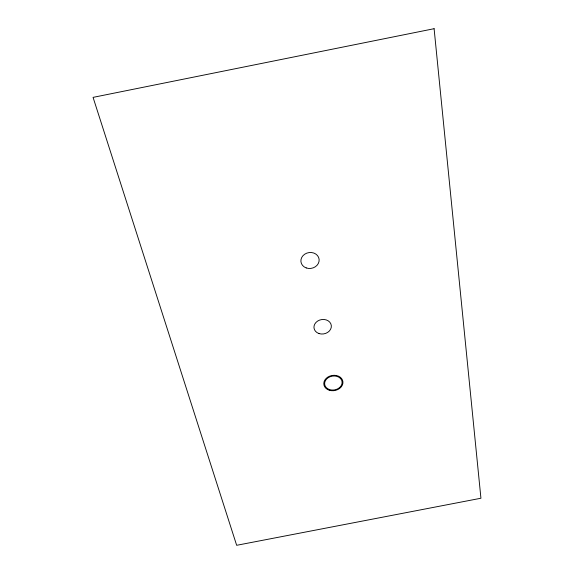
<?xml version="1.0" encoding="UTF-8"?>
<svg xmlns="http://www.w3.org/2000/svg" width="574" height="574" viewBox="0 0 574 574"><rect width="100%" height="100%" fill="white"/><g stroke="black" fill="none" stroke-linecap="round" stroke-linejoin="round"><path stroke-width="0.86" d="M434.102 28.7L93.067 97.372L236.66 545.3L480.933 498.239L434.102 28.7M306.243 267.936A9.184 7.979 -10.1 0 0 319.115 259.312A9.184 7.979 -10.1 0 0 304.686 254.21A9.184 7.979 -10.1 0 0 306.243 267.936M319.001 333.551A8.753 7.247 -10.1 0 0 331.32 325.602A8.753 7.247 -10.1 0 0 317.63 321.067A8.753 7.247 -10.1 0 0 319.001 333.551M329.648 389.624A8.804 6.988 -10.1 0 0 342.097 381.861A8.804 6.988 -10.1 0 0 328.371 377.577A8.804 6.988 -10.1 0 0 329.648 389.624M329.289 390.241A9.643 7.656 -10.1 0 0 342.922 381.753A9.643 7.656 -10.1 0 0 327.898 377.046A9.643 7.656 -10.1 0 0 329.289 390.241"/></g></svg>
